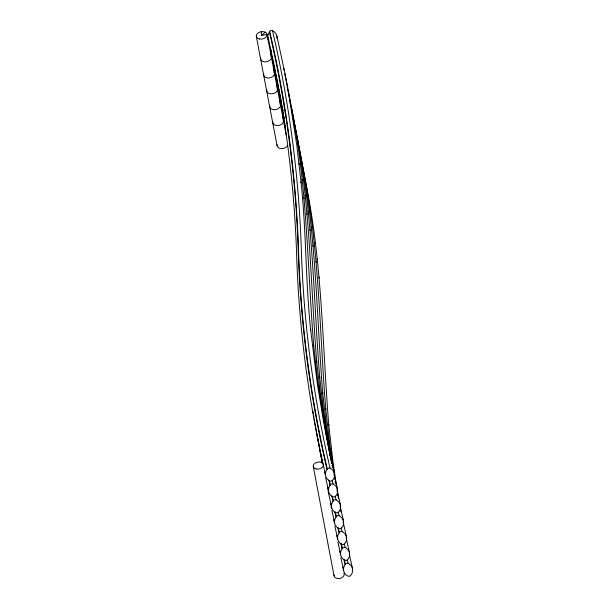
<?xml version="1.0" encoding="UTF-8"?>
<svg xmlns="http://www.w3.org/2000/svg" width="609" height="609" viewBox="0 0 609 609"><rect width="100%" height="100%" fill="white"/><g stroke="black" fill="none" stroke-linecap="round" stroke-linejoin="round"><path stroke-width="0.91" d="M325.465 474.373A12.789 9.424 -12.7 0 1 327.018 469.539L327.322 469.037A1.819 1.34 -12.7 0 1 330.078 468.184L331.205 468.869A12.781 9.409 -12.7 0 1 333.237 479.542L331.25 481.277L329.119 480.592A12.789 9.424 -12.7 0 1 325.587 475.576L325.465 474.373A2427.421 1641.62 -10.8 0 1 296.659 255.597A2427.421 1641.62 -10.8 0 0 267.861 36.814A12.789 9.424 -12.7 0 1 269.414 31.98L269.711 31.478A1.819 1.34 -12.7 0 1 272.474 30.625L273.601 31.318A12.781 9.409 -12.7 0 1 276.958 38.504M328.099 487.68L328.586 491.356L328.479 490.237A12.789 9.424 -12.7 0 1 330.032 485.396L330.337 484.901A1.819 1.34 -12.7 0 1 333.093 484.048L334.219 484.734A12.781 9.409 -12.7 0 1 336.252 495.406L334.265 497.134L332.133 496.457A12.789 9.424 -12.7 0 1 328.601 491.44L327.787 487.817M331.113 503.544L331.601 507.221L331.494 506.094A12.789 9.424 -12.7 0 1 333.047 501.26L333.344 500.758A1.819 1.34 -12.7 0 1 336.107 499.905L337.234 500.598A12.789 9.417 -12.7 0 1 340.522 505.379L340.538 505.455A12.781 9.409 -12.7 0 1 339.259 511.263L337.279 512.999L335.148 512.314A12.789 9.424 -12.7 0 1 331.616 507.297L330.801 503.673M334.25 520.322L334.615 523.078L334.508 521.959A12.789 9.424 -12.7 0 1 336.061 517.117L336.358 516.622A1.819 1.34 -12.7 0 1 339.114 515.77L340.248 516.455A12.781 9.409 -12.7 0 1 342.273 527.128L340.294 528.856L338.155 528.178A12.789 9.424 -12.7 0 1 334.63 523.161L333.793 519.454M337.264 536.179L337.63 538.942L337.523 537.816A12.789 9.424 -12.7 0 1 339.068 532.982L339.373 532.479A1.819 1.34 -12.7 0 1 342.129 531.627L343.263 532.319A12.781 9.409 -12.7 0 1 345.288 542.984L343.309 544.72L341.169 544.035A12.789 9.424 -12.7 0 1 337.645 539.018L336.807 535.319M340.279 552.043L340.644 554.799L340.538 553.68A12.789 9.424 -12.7 0 1 342.083 548.846L342.387 548.344A1.819 1.34 -12.7 0 1 345.143 547.491L346.277 548.176A12.781 9.409 -12.7 0 1 348.302 558.849L346.323 560.577L344.184 559.899A12.789 9.424 -12.7 0 1 340.659 554.883L339.822 551.175M349.292 564.041A12.781 9.409 -12.7 0 1 351.317 574.706L349.338 576.441L347.199 575.756A12.789 9.424 -12.7 0 1 343.674 570.74L343.545 569.537A12.789 9.424 -12.7 0 1 345.097 564.703L345.402 564.2A1.819 1.34 -12.7 0 1 348.158 563.348L349.292 564.041M261.208 31.683L261.687 35.36L265.166 32.132M261.687 35.36L267.092 34.477L286.177 134.916M283.558 68.132L283.961 69.928M289.587 99.853L289.991 101.657M292.594 115.718L293.005 117.514M295.609 131.574L296.02 133.379M298.623 147.439L299.034 149.235M334.075 474.297L337.523 489.598M337.089 490.154L340.522 505.379M340.104 506.018L343.552 521.319M343.118 521.875L346.567 537.176M346.133 537.739L349.581 553.041M349.345 554.495L352.596 568.897M342.837 567.04L343.651 570.663L343.415 568.821M336.815 487.969L332.857 460.762L328.67 424.313L328.784 425.463C322.382 345.394 322.359 264.565 306.274 185.509L284.715 72.136L276.905 36.175M284.715 73.544L287.745 88.084M287.166 86.699L290.752 103.941M290.181 102.556L291.117 107.077M291.498 108.882L293.766 119.806M293.188 118.42L296.781 135.662M296.202 134.277L299.795 151.527M299.407 151.04L302.81 167.384M329.735 453.675L330.664 458.158M331.045 459.947L331.791 463.54M335.178 481.194L335.551 482.983M337.63 494.363L338.003 496.152M340.644 510.22L341.017 512.017M329.576 452.852L323.28 419.822L317.312 383.754L310.582 329.149L310.704 330.299C305.49 281.305 306.342 231.915 301.12 182.928L300.998 181.779M329.827 454.238L330.527 457.922M288.179 90.269L296.781 145.056L301.12 182.928M291.193 106.126L291.209 106.21C307.286 185.265 307.317 266.087 313.719 346.156L313.597 345.006L317.784 381.455L326.31 435.762M294.2 121.99L294.216 122.066C310.301 201.122 310.324 281.944 316.733 362.02L316.611 360.871L320.798 397.319L329.309 451.543M297.215 137.847L297.23 137.931C313.315 216.987 313.338 297.809 319.748 377.877L319.626 376.727L323.813 413.184L331.235 461.165M300.229 153.712L300.245 153.788C316.33 232.844 316.353 313.665 322.762 393.741L322.641 392.592L326.827 429.041L331.928 463.487M303.244 169.568L303.259 169.652C319.344 248.708 319.367 329.53 325.777 409.598L325.655 408.449L329.842 444.905L333.808 472.104M270.997 53.881L270.876 52.678A12.789 9.424 -12.7 0 1 271.249 50.227M274.012 69.738L273.89 68.535A12.789 9.424 -12.7 0 1 274.263 66.084M277.026 85.603L276.905 84.4A12.789 9.424 -12.7 0 1 277.278 81.949M280.292 97.805A12.789 9.417 -12.7 0 0 279.912 100.257L280.033 101.459M283.307 113.662A12.789 9.417 -12.7 0 0 282.926 116.121L283.048 117.324M256.282 36.243L277.08 145.68M334.516 473.733L326.736 437.894M324.772 471.952L325.571 475.5L325.206 472.736M313.254 466.387L334.052 575.832M338.239 497.02L338.551 498.824M335.224 481.156L335.536 482.96M337.104 489.773L338.094 496.114M334.09 473.916L334.942 479.344M283.033 117.24L283.52 120.917M280.018 101.383L280.505 105.06M277.125 86.44L277.491 89.196M274.119 70.575L274.476 73.339M271.104 54.719L271.462 57.474A5.481 3.707 -10.8 0 0 271.157 56.553M267.968 37.941L268.447 41.618M317.122 258.559L317.243 259.708M319.078 276.943L319.2 278.092M314.107 242.694L314.229 243.844M316.071 261.078L316.185 262.228M313.056 245.221L313.171 246.371M311.092 226.837L311.214 227.987M308.078 210.973L308.2 212.122M310.042 229.357L310.164 230.507M305.071 195.116L305.185 196.265M307.027 213.5L307.149 214.65M304.013 197.636L304.135 198.785M302.056 179.252L302.171 180.401M299.042 163.395L299.164 164.544M268.835 40.278A12.789 9.424 -12.7 0 1 267.983 38.017M269.406 31.98A2429.743 1643.189 -10.8 0 1 298.243 250.954A2425.107 1640.06 -10.8 0 0 327.018 469.539M269.711 31.478A2430.116 1643.44 -10.8 0 1 298.547 250.489A2424.733 1639.801 -10.8 0 0 327.322 469.037M272.467 30.625A2432.848 1645.297 -10.8 0 1 301.333 249.873A2421.993 1637.951 -10.8 0 0 330.078 468.184M274.172 72.418A5.481 3.707 -10.8 0 1 269.559 77.899A5.481 3.707 -10.8 0 1 263.727 74.115M282.614 109.392A2427.421 1641.62 -10.8 0 1 282.941 111.203M283.261 113.015A2427.421 1641.62 -10.8 0 1 283.581 114.827M283.893 116.639A2427.421 1641.62 -10.8 0 1 284.205 118.45M270.876 52.678A2427.421 1641.62 -10.8 0 1 281.624 103.964M271.85 56.142A12.789 9.424 -12.7 0 1 271.325 55.038M328.479 490.237A2427.421 1641.62 -10.8 0 1 325.617 477.684M322.519 463.297A2427.421 1641.62 -10.8 0 1 314.838 422.654M314.533 420.834A2427.421 1641.62 -10.8 0 1 314.229 419.022M313.924 417.211A2427.421 1641.62 -10.8 0 1 313.627 415.391M313.338 413.58A2427.421 1641.62 -10.8 0 1 313.041 411.76M330.032 485.396A2425.107 1640.06 -10.8 0 1 328.784 480.021M330.337 484.901A2424.733 1639.801 -10.8 0 1 329.294 480.425M333.093 484.048A2421.993 1637.951 -10.8 0 1 332.255 480.471M271.416 57.208A5.481 3.707 -10.8 0 1 265.783 61.852A5.481 3.707 -10.8 0 1 260.66 57.992M273.89 68.535A2427.421 1641.62 -10.8 0 1 281.685 104.482M281.868 105.38A2427.421 1641.62 -10.8 0 1 282.226 107.184M282.576 108.988A2427.421 1641.62 -10.8 0 1 282.926 110.792M274.865 71.999A12.789 9.424 -12.7 0 1 274.339 70.903M331.494 506.094A2427.421 1641.62 -10.8 0 1 328.03 490.846M322.275 462.931A2427.421 1641.62 -10.8 0 1 318.469 442.134M318.157 440.322A2427.421 1641.62 -10.8 0 1 317.852 438.51M317.548 436.699A2427.421 1641.62 -10.8 0 1 317.243 434.887M333.039 501.26A2425.107 1640.06 -10.8 0 1 331.798 495.886M333.344 500.758A2424.733 1639.801 -10.8 0 1 332.308 496.282M336.099 499.905A2421.993 1637.951 -10.8 0 1 335.27 496.327M277.179 88.275A5.481 3.707 -10.8 0 1 272.573 93.756A5.481 3.707 -10.8 0 1 266.742 89.98M276.905 84.4A2427.421 1641.62 -10.8 0 1 282.865 111.333M283.238 113.129A2427.421 1641.62 -10.8 0 1 283.604 114.934M277.879 87.863A12.789 9.424 -12.7 0 1 277.354 86.76M334.508 521.959A2427.421 1641.62 -10.8 0 1 331.844 510.304M331.441 508.507A2427.421 1641.62 -10.8 0 1 331.045 506.711M322.443 463.426A2427.421 1641.62 -10.8 0 1 321.483 457.998M321.171 456.187A2427.421 1641.62 -10.8 0 1 320.867 454.375M320.555 452.556A2427.421 1641.62 -10.8 0 1 320.258 450.744M336.054 517.117A2425.107 1640.06 -10.8 0 1 334.813 511.743M336.358 516.622A2424.733 1639.801 -10.8 0 1 335.323 512.146M339.114 515.77A2421.993 1637.951 -10.8 0 1 338.284 512.192M280.193 104.139A5.481 3.707 -10.8 0 1 275.588 109.62A5.481 3.707 -10.8 0 1 269.757 105.837M279.912 100.257A2427.421 1641.62 -10.8 0 1 283.961 118.199M339.068 532.982A2425.107 1640.06 -10.8 0 1 337.828 527.607M339.373 532.479A2424.733 1639.801 -10.8 0 1 338.338 528.003M337.523 537.816A2427.421 1641.62 -10.8 0 1 334.851 526.161M342.129 531.627A2421.993 1637.951 -10.8 0 1 341.299 528.049M283.208 119.996A5.481 3.707 -10.8 0 1 278.595 125.477A5.481 3.707 -10.8 0 1 272.771 121.701M282.926 116.121A2427.421 1641.62 -10.8 0 1 285.393 126.878M342.083 548.838A2425.107 1640.06 -10.8 0 1 340.842 543.464M342.387 548.344A2424.733 1639.801 -10.8 0 1 341.352 543.867M340.538 553.68A2427.421 1641.62 -10.8 0 1 337.866 542.025M345.143 547.491A2421.993 1637.951 -10.8 0 1 344.313 543.913M287.41 145.871A5.481 3.707 -10.8 0 1 280.863 148.535A5.481 3.707 -10.8 0 1 277.141 144.698M345.097 564.703A2425.107 1640.06 -10.8 0 1 343.857 559.328M345.402 564.2A2424.733 1639.801 -10.8 0 1 344.359 559.724M343.545 569.537A2427.421 1641.62 -10.8 0 1 340.88 557.882M348.158 563.348A2421.993 1637.951 -10.8 0 1 347.328 559.77M343.902 573.313A5.138 3.479 -10.8 0 1 339.578 578.451A5.138 3.479 -10.8 0 1 334.105 574.911M332.537 467.126L332.164 465.329L332.529 467.103M259.404 38.984A5.481 3.707 -10.8 0 0 267.092 34.477A5.481 3.707 -10.8 0 0 258.566 32.62A5.481 3.707 -10.8 0 0 259.404 38.984M316.185 468.968A5.138 3.479 -10.8 0 0 323.402 464.736A5.138 3.479 -10.8 0 0 315.393 462.992A5.138 3.479 -10.8 0 0 316.185 468.968"/></g></svg>
